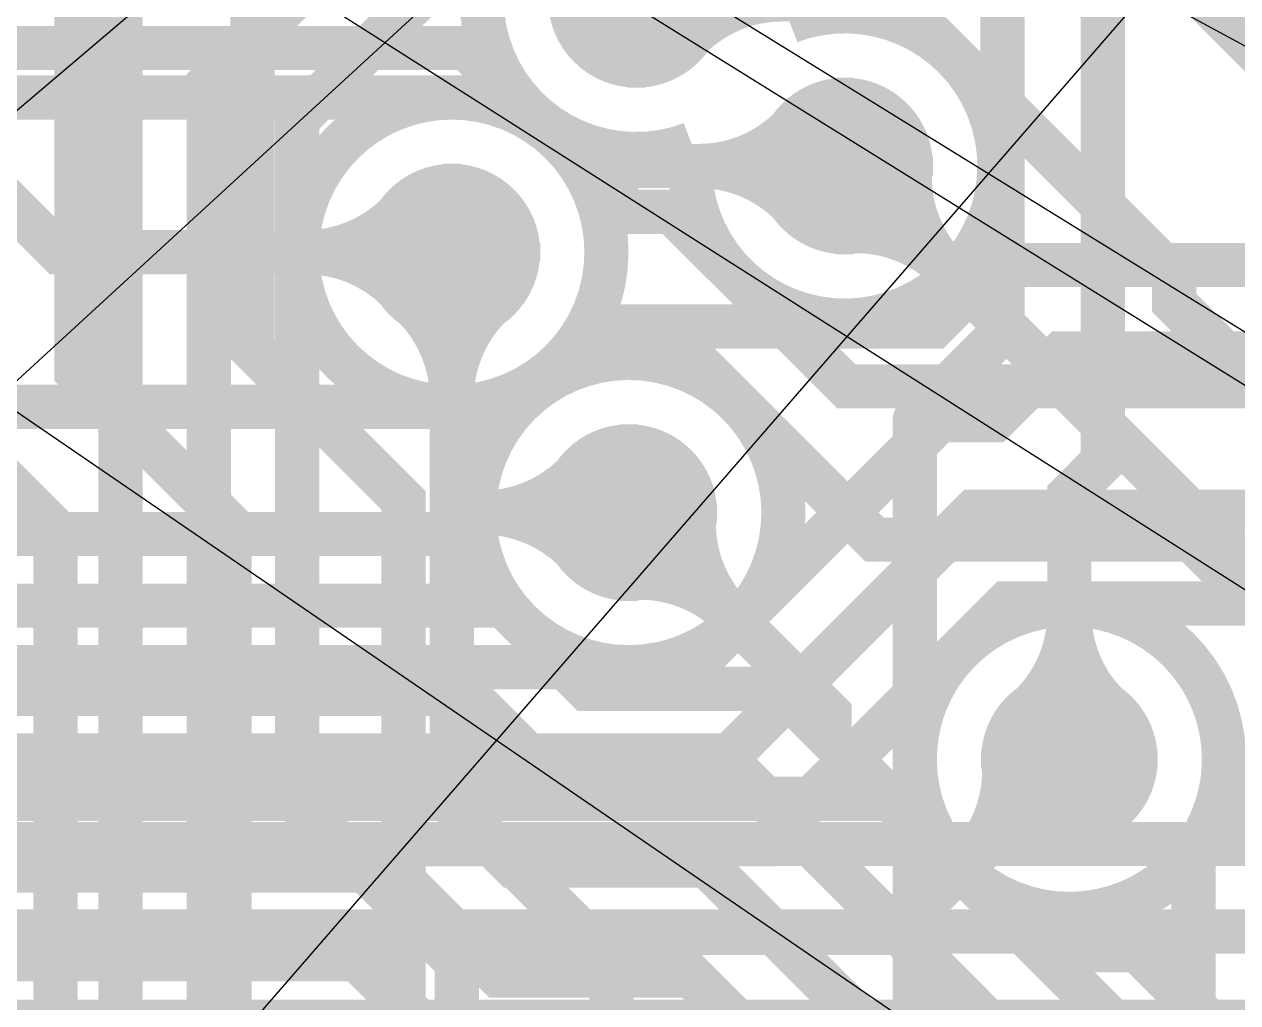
# Model space of a CAD drawing. Extents: x -4539 to 5978, y -4736 to 3041.
# Drawn here: x 1754.7 to 1892.1, y 353.5 to 464.2 of the extents above; entities that cross this region are included whole.
import ezdxf

# ---------------------------------------------------------------- set-up
doc = ezdxf.new("R2010")
doc.units = 0
for name, pattern in [('SIG_102', [2, 1, 1]), ('SIG_104', [2, 1, 1]), ('SIG_107', [2, 1, 1]), ('SIG_152', [2, 1, 1]), ('SIG_153', [2, 1, 1]), ('SIG_154', [2, 1, 1]), ('SIG_155', [2, 1, 1]), ('SIG_156', [2, 1, 1]), ('SIG_157', [2, 1, 1]), ('SIG_158', [2, 1, 1]), ('SIG_173', [2, 1, 1]), ('SIG_176', [2, 1, 1]), ('SIG_183', [2, 1, 1]), ('SIG_184', [2, 1, 1]), ('SIG_185', [2, 1, 1]), ('SIG_186', [2, 1, 1]), ('SIG_195', [2, 1, 1]), ('SIG_196', [2, 1, 1]), ('SIG_29', [2, 1, 1]), ('SIG_34', [2, 1, 1]), ('SIG_51', [2, 1, 1]), ('SIG_64', [2, 1, 1]), ('SIG_68', [2, 1, 1]), ('SIG_72', [2, 1, 1]), ('SIG_74', [2, 1, 1]), ('SIG_80', [2, 1, 1]), ('SIG_82', [2, 1, 1]), ('SIG_88', [2, 1, 1]), ('SIG_96', [2, 1, 1])]:
    doc.linetypes.add(name, pattern=pattern)
doc.layers.get('0').update_dxf_attribs({"color": 254, "linetype": 'CONTINUOUS'})
for name, color, linetype in [('DRIL_PLTE_THRU_01', 16, 'CONTINUOUS'), ('DRIL_PLTE_THRU_02', 2, 'CONTINUOUS'), ('DRIL_PLTE_THRU_03', 34, 'CONTINUOUS'), ('DRIL_PLTE_THRU_04', 96, 'CONTINUOUS'), ('DRIL_PLTE_THRU_05', 6, 'CONTINUOUS'), ('DRIL_PLTE_THRU_06', 176, 'CONTINUOUS'), ('DRIL_SYMBOL', 254, 'CONTINUOUS'), ('LINK_00', 254, 'CONTINUOUS'), ('PADS_BOT', 5, 'CONTINUOUS'), ('PADS_INNER', 1, 'CONTINUOUS'), ('PADS_TOP', 1, 'CONTINUOUS'), ('PART_BOT_2DLINE_00', 4, 'CONTINUOUS'), ('POUR_OUTLINE_05', 216, 'CONTINUOUS'), ('POUR_VOID_02', 56, 'CONTINUOUS'), ('POUR_VOID_05', 216, 'CONTINUOUS'), ('TEAR_01', 1, 'CONTINUOUS'), ('TEAR_03', 43, 'CONTINUOUS'), ('TEAR_04', 3, 'CONTINUOUS'), ('TEAR_06', 5, 'CONTINUOUS'), ('TRACE_01', 1, 'CONTINUOUS'), ('TRACE_03', 43, 'CONTINUOUS'), ('TRACE_04', 3, 'CONTINUOUS'), ('TRACE_06', 5, 'CONTINUOUS'), ('VIAPTS', 1, 'CONTINUOUS')]:
    doc.layers.add(name, color=color, linetype=linetype)

# ---------------------------------------------------------------- blocks, each defined once
blk = doc.blocks.new('POUR_VOID_769')
at = {"layer": 'POUR_VOID_02', "const_width": 5}
blk.add_lwpolyline([(-4414.39, -6061.61, 1), (-4379.39, -6061.61, 1)], format="xyb", close=True, dxfattribs=at)
blk = doc.blocks.new('POUR_VOID_494')
at = {"layer": 'POUR_VOID_02', "const_width": 5}
blk.add_lwpolyline([(-4358.68, -6035.51, -3.678809), (-4369.75, -6049.35, -3.678809)], format="xyb", close=True, dxfattribs=at)
blk = doc.blocks.new('POUR_VOID_493')
at = {"layer": 'POUR_VOID_02', "const_width": 5}
blk.add_lwpolyline([(-4394.36, -6091.08, 1), (-4359.36, -6091.08, 1)], format="xyb", close=True, dxfattribs=at)
blk = doc.blocks.new('POUR_VOID_491')
at = {"layer": 'POUR_VOID_02', "const_width": 5}
blk.add_lwpolyline([(-4344.5, -6119, 1), (-4309.5, -6119, 1)], format="xyb", close=True, dxfattribs=at)
blk = doc.blocks.new('POUR_OUTLINE_418')
for name in ['POUR_VOID_494', 'POUR_VOID_769', 'POUR_VOID_493', 'POUR_VOID_491']:
    blk.add_blockref(name, (0, 0))
blk = doc.blocks.new('POUR_HEADER_0')
blk.add_blockref('POUR_OUTLINE_418', (6185, 6485))
blk = doc.blocks.new('POUR_VOID_145')
at = {"layer": 'POUR_VOID_05', "const_width": 5}
blk.add_lwpolyline([(-4414.39, -6061.61, 1), (-4379.39, -6061.61, 1)], format="xyb", close=True, dxfattribs=at)
blk = doc.blocks.new('POUR_VOID_31')
at = {"layer": 'POUR_VOID_05', "const_width": 5}
blk.add_lwpolyline([(-4358.68, -6035.51, -3.678809), (-4369.75, -6049.35, -3.678809)], format="xyb", close=True, dxfattribs=at)
blk = doc.blocks.new('POUR_VOID_30')
at = {"layer": 'POUR_VOID_05', "const_width": 5}
blk.add_lwpolyline([(-4394.36, -6091.08, 1), (-4359.36, -6091.08, 1)], format="xyb", close=True, dxfattribs=at)
blk = doc.blocks.new('POUR_OUTLINE_4')
at = {"layer": 'POUR_OUTLINE_05', "const_width": 5}
blk.add_lwpolyline([(-5097.5, -6349.86), (-4553.88, -6349.86), (-4553.88, -6309.11), (-4555.99, -6306.99, -0.37493), (-4572.26, -6290.72), (-4593.75, -6269.24, -0.1128), (-4596.39, -6276.57, -4.322827), (-4609.53, -6284.55, -0.98486), (-4613.24, -6249.75), (-4637.54, -6225.44), (-4637.54, -6123.48), (-4636.56, -6123.48, -2.100063), (-4609.39, -6123.48), (-4343.92, -6123.48, -1.29963), (-4310.08, -6123.48), (-4299.92, -6123.48, -0.923355)], format="xyb", dxfattribs=at)
for name in ['POUR_VOID_31', 'POUR_VOID_145', 'POUR_VOID_30']:
    blk.add_blockref(name, (0, 0))
blk = doc.blocks.new('POUR_HEADER_1')
blk.add_blockref('POUR_OUTLINE_4', (5333.86, 5791.34))
blk = doc.blocks.new('POUR_VOID_187')
at = {"layer": 'POUR_VOID_05', "const_width": 5}
blk.add_lwpolyline([(-4293.48, -6138.48), (-4622.54, -6138.48), (-4622.54, -6219.23), (-4565.83, -6275.94, -0.235608), (-4550.58, -6272.55, -0.772156), (-4520.86, -6256.31, -4.274512), (-4516.33, -6271.16, -0.438077), (-4537.82, -6285.29, -0.240171), (-4541.4, -6300.78, -0.148142), (-4538.88, -6309.11), (-4538.88, -6311.74, -0.052246), (-4535.24, -6311.52, -2.752787), (-4518.66, -6326.67, -0.504635), (-4538.88, -6346.26), (-4538.88, -6349.86, -0.414215), (-4553.88, -6364.86), (-5097.5, -6364.86, -0.21342)], format="xyb", dxfattribs=at)
blk = doc.blocks.new('POUR_OUTLINE_162')
blk.add_blockref('POUR_VOID_187', (0, 0))
blk = doc.blocks.new('POUR_HEADER_3')
blk.add_blockref('POUR_OUTLINE_162', (6185, 6485))
blk = doc.blocks.new('PART_BODY_BOT_9')
at = {"layer": 'PART_BOT_2DLINE_00', "const_width": 5}
blk.add_lwpolyline([(-338.58, 265.75), (-42.32, 265.75), (-42.32, 232.53), (42.32, 232.53), (42.32, 265.75), (338.58, 265.75), (338.58, -265.75), (-338.58, -265.75)], close=True, dxfattribs=at)
blk = doc.blocks.new('SYM_BOT_11')
blk.add_blockref('PART_BODY_BOT_9', (0, 0))
blk = doc.blocks.new('PART_BOT_39')
blk.add_blockref('SYM_BOT_11', (0, 0))
blk = doc.blocks.new('SMOOTH_5')
at = {"const_width": 2.5}
blk.add_lwpolyline([(-1.25, 0, 1), (1.25, 0, 1)], format="xyb", close=True, dxfattribs=at)
blk = doc.blocks.new('TRACE_1502')
at = {"layer": 'TRACE_06', "linetype": 'SIG_34', "const_width": 5}
blk.add_lwpolyline([(1715.08, 757.68), (1729.74, 743.01), (1729.74, 725.67), (1780.56, 674.86), (1780.56, 427.39), (1797.64, 410.31), (1797.64, 320.24)], dxfattribs=at)
at = {"layer": 'TRACE_06'}
for p in [(1780.56, 427.39), (1797.64, 410.31)]:
    blk.add_blockref('SMOOTH_5', p, dxfattribs=at)
blk = doc.blocks.new('TRACE_1316')
at = {"layer": 'TRACE_01', "linetype": 'SIG_64', "const_width": 5}
blk.add_lwpolyline([(1682, 424), (1746.63, 424), (1749.74, 420.89), (1810.36, 420.89), (1819.44, 429.97), (1857.67, 429.97), (1864.63, 436.93), (2012.77, 436.93), (2016.2, 433.5), (2056.07, 433.5), (2062.57, 440), (2104.75, 440), (2139.5, 474.75), (2139.5, 482)], dxfattribs=at)
at = {"layer": 'TRACE_01'}
for p in [(1864.63, 436.93), (1819.44, 429.97), (1857.67, 429.97), (1810.36, 420.89)]:
    blk.add_blockref('SMOOTH_5', p, dxfattribs=at)
blk = doc.blocks.new('TEAR_2008008000317')
at = {"const_width": 5}
for points in [[(-11.67, -11.67, 0.196262), (-7.36, -1.42)], [(-11.67, -11.67, 0.067729), (-6.11, -4.35)], [(-11.67, -11.67, -0.067729), (-4.35, -6.11)], [(-11.67, -11.67, -0.196262), (-1.42, -7.36)]]:
    blk.add_lwpolyline(points, format="xyb", dxfattribs=at)
for p in [(-7.36, -1.42), (-6.11, -4.35), (-4.35, -6.11), (-1.42, -7.36), (-11.67, -11.67), (-11.67, -11.67), (-11.67, -11.67), (-11.67, -11.67)]:
    blk.add_blockref('SMOOTH_5', p)
blk = doc.blocks.new('TRACE_2062')
at = {"layer": 'TRACE_04', "linetype": 'SIG_68', "const_width": 5}
blk.add_lwpolyline([(1775.61, 416.96), (1775.61, 457.5), (1820.03, 501.92), (1821.47, 501.92), (1835.93, 516.38), (1835.93, 527.64), (1849.46, 541.18)], dxfattribs=at)
at = {"layer": 'TEAR_04'}
blk.add_blockref('TEAR_2008008000317', (1849.46, 541.18), dxfattribs=at)
at = {"layer": 'TRACE_04'}
for p in [(1849.46, 541.18), (1835.93, 527.64), (1835.93, 516.38), (1820.03, 501.92), (1821.47, 501.92), (1775.61, 457.5), (1775.61, 416.96)]:
    blk.add_blockref('SMOOTH_5', p, dxfattribs=at)
blk = doc.blocks.new('TRACE_2084')
at = {"layer": 'TRACE_01', "linetype": 'SIG_72', "const_width": 5}
blk.add_lwpolyline([(1374.81, 171), (1374.81, 179.45), (1396.18, 200.82), (1396.18, 217.59), (1423.72, 245.13), (1423.72, 285.23), (1428.49, 290), (1489.15, 290), (1567.67, 368.53), (1582.39, 368.53), (1585.23, 371.37), (1838.62, 371.37), (1865.88, 398.63), (1935.47, 398.63), (1936.27, 399.43), (1971, 399.43)], dxfattribs=at)
at = {"layer": 'TRACE_01'}
for p in [(1865.88, 398.63), (1838.62, 371.37)]:
    blk.add_blockref('SMOOTH_5', p, dxfattribs=at)
blk = doc.blocks.new('TRACE_1100')
at = {"layer": 'TRACE_01', "linetype": 'SIG_74', "const_width": 5}
blk.add_lwpolyline([(1454.72, 55.12), (1454.72, 128.6), (1484.81, 158.69), (1484.81, 255.93), (1552.16, 323.28), (1568.54, 323.28), (1596.57, 351.3), (1921.02, 351.3), (1936.22, 366.5), (1962.71, 366.5), (1963.32, 365.89), (1991.14, 365.89)], dxfattribs=at)
blk = doc.blocks.new('TEAR_2008008000372')
at = {"const_width": 5}
for points in [[(0, -16.5, 0.196262), (-4.2, -6.21)], [(0, -16.5, -0.196262), (4.2, -6.21)], [(0, -16.5, 0.067729), (-1.24, -7.4)], [(0, -16.5, -0.067729), (1.24, -7.4)]]:
    blk.add_lwpolyline(points, format="xyb", dxfattribs=at)
for p in [(-4.2, -6.21), (4.2, -6.21), (-1.24, -7.4), (1.24, -7.4), (0, -16.5), (0, -16.5), (0, -16.5), (0, -16.5)]:
    blk.add_blockref('SMOOTH_5', p)
blk = doc.blocks.new('TRACE_2140')
at = {"layer": 'TRACE_04', "linetype": 'SIG_80', "const_width": 5}
blk.add_lwpolyline([(1765.61, 403.86), (1765.61, 510.22), (1811, 555.61), (1811, 599)], dxfattribs=at)
at = {"layer": 'TEAR_04'}
blk.add_blockref('TEAR_2008008000372', (1811, 599), dxfattribs=at)
at = {"layer": 'TRACE_04'}
for p in [(1811, 599), (1811, 555.61), (1765.61, 510.22), (1765.61, 403.86)]:
    blk.add_blockref('SMOOTH_5', p, dxfattribs=at)
blk = doc.blocks.new('TRACE_746')
at = {"layer": 'TRACE_04', "linetype": 'SIG_82', "const_width": 5}
blk.add_lwpolyline([(1861, 249), (1887.05, 275.05), (1887.05, 369.85), (1913.89, 396.69), (1913.89, 523.38), (1916.52, 526), (1916.52, 535.99)], dxfattribs=at)
at = {"layer": 'TRACE_04'}
blk.add_blockref('SMOOTH_5', (1887.05, 369.85), dxfattribs=at)
blk = doc.blocks.new('TEAR_2008008000416')
at = {"const_width": 5}
for points in [[(-11.67, -11.67, 0.196262), (-7.36, -1.42)], [(-11.67, -11.67, 0.067729), (-6.11, -4.35)], [(-11.67, -11.67, -0.067729), (-4.35, -6.11)], [(-11.67, -11.67, -0.196262), (-1.42, -7.36)]]:
    blk.add_lwpolyline(points, format="xyb", dxfattribs=at)
for p in [(-7.36, -1.42), (-6.11, -4.35), (-4.35, -6.11), (-1.42, -7.36), (-11.67, -11.67), (-11.67, -11.67), (-11.67, -11.67), (-11.67, -11.67)]:
    blk.add_blockref('SMOOTH_5', p)
blk = doc.blocks.new('TRACE_2182')
at = {"layer": 'TRACE_01', "linetype": 'SIG_88', "const_width": 5}
blk.add_lwpolyline([(1428.67, 193.33), (1428.67, 200.58), (1470.55, 242.46), (1470.55, 255.81), (1572.24, 357.5), (1587.07, 357.5), (1590.9, 361.34), (1853.34, 361.34), (1873, 381)], dxfattribs=at)
at = {"layer": 'TEAR_01'}
blk.add_blockref('TEAR_2008008000416', (1873, 381), dxfattribs=at)
at = {"layer": 'TRACE_01'}
for p in [(1873, 381), (1853.34, 361.34)]:
    blk.add_blockref('SMOOTH_5', p, dxfattribs=at)
blk = doc.blocks.new('TEAR_2008008000419')
at = {"const_width": 5}
for points in [[(0, 16.5, -0.196262), (-4.2, 6.21)], [(0, 16.5, -0.067729), (-1.24, 7.4)], [(0, 16.5, 0.196262), (4.2, 6.21)], [(0, 16.5, 0.067729), (1.24, 7.4)]]:
    blk.add_lwpolyline(points, format="xyb", dxfattribs=at)
for p in [(0, 16.5), (0, 16.5), (0, 16.5), (0, 16.5), (-1.24, 7.4), (1.24, 7.4), (-4.2, 6.21), (4.2, 6.21)]:
    blk.add_blockref('SMOOTH_5', p)
blk = doc.blocks.new('TRACE_1746')
at = {"layer": 'TRACE_04', "linetype": 'SIG_88', "const_width": 5}
blk.add_lwpolyline([(1873, 381), (1873, 410.92), (1876.78, 414.71), (1876.78, 490.28), (1882.93, 496.43), (1882.93, 503.71)], dxfattribs=at)
at = {"layer": 'TEAR_04'}
blk.add_blockref('TEAR_2008008000419', (1873, 381), dxfattribs=at)
at = {"layer": 'TRACE_04'}
for p in [(1882.93, 503.71), (1882.93, 496.43), (1876.78, 490.28), (1876.78, 414.71), (1873, 410.92), (1873, 381)]:
    blk.add_blockref('SMOOTH_5', p, dxfattribs=at)
blk = doc.blocks.new('TRACE_686')
at = {"layer": 'TRACE_03', "linetype": 'SIG_96', "const_width": 5}
blk.add_lwpolyline([(1347, 345.25), (1361.07, 359.32), (1376.19, 359.32), (1380.37, 363.5), (1403.52, 363.5), (1411.77, 355.25), (1487.58, 355.25), (1496.35, 346.49), (1599.23, 346.49), (1611.13, 358.39), (1792.35, 358.39), (1804.21, 346.52), (1825.99, 346.52), (1900.01, 272.5)], dxfattribs=at)
at = {"layer": 'TRACE_03'}
blk.add_blockref('SMOOTH_5', (1792.35, 358.39), dxfattribs=at)
blk = doc.blocks.new('TRACE_542')
at = {"layer": 'TRACE_03', "linetype": 'SIG_102', "const_width": 5}
blk.add_lwpolyline([(1399, 432), (1417.5, 450.5), (1526.25, 450.5), (1536.5, 440.25), (1536.5, 426.75), (1546.92, 416.34), (1589.97, 416.34), (1607.92, 398.39), (1808.93, 398.39), (1818.34, 388.98), (1840.27, 388.98), (1883.94, 345.31), (1918.01, 345.31), (1940.32, 323), (1993.31, 323)], dxfattribs=at)
at = {"layer": 'TRACE_03'}
for p in [(1808.93, 398.39), (1818.34, 388.98), (1840.27, 388.98)]:
    blk.add_blockref('SMOOTH_5', p, dxfattribs=at)
blk = doc.blocks.new('TEAR_2008008000495')
at = {"const_width": 5}
for points in [[(0, 16.5, -0.196262), (-4.2, 6.21)], [(0, 16.5, -0.067729), (-1.24, 7.4)], [(0, 16.5, 0.196262), (4.2, 6.21)], [(0, 16.5, 0.067729), (1.24, 7.4)]]:
    blk.add_lwpolyline(points, format="xyb", dxfattribs=at)
for p in [(0, 16.5), (0, 16.5), (0, 16.5), (0, 16.5), (-1.24, 7.4), (1.24, 7.4), (-4.2, 6.21), (4.2, 6.21)]:
    blk.add_blockref('SMOOTH_5', p)
blk = doc.blocks.new('TRACE_1622')
at = {"layer": 'TRACE_04', "linetype": 'SIG_104', "const_width": 5}
blk.add_lwpolyline([(1803.68, 270.24), (1803.68, 358.06)], dxfattribs=at)
at = {"layer": 'TEAR_04'}
blk.add_blockref('TEAR_2008008000495', (1803.68, 270.24), dxfattribs=at)
at = {"layer": 'TRACE_04'}
for p in [(1803.68, 358.06), (1803.68, 270.24)]:
    blk.add_blockref('SMOOTH_5', p, dxfattribs=at)
blk = doc.blocks.new('TRACE_2352')
at = {"layer": 'TRACE_03', "linetype": 'SIG_107', "const_width": 5}
blk.add_lwpolyline([(1878.14, 484.36), (1878.14, 477.11), (1913.35, 441.89), (1953.29, 441.89), (1988.5, 406.68), (1988.5, 405.75), (2081.27, 312.98), (2369.52, 312.98), (2435.5, 247), (2500, 247)], dxfattribs=at)
blk = doc.blocks.new('TRACE_852')
at = {"layer": 'TRACE_03', "linetype": 'SIG_152', "const_width": 5}
blk.add_lwpolyline([(1536.94, 363.99), (1557.34, 363.99), (1561.28, 360.05), (1595.26, 360.05), (1603.61, 368.39), (1796.49, 368.39), (1808.36, 356.53), (1830.21, 356.53), (1900.67, 286.07), (1933.53, 286.07), (1937.46, 290), (1958, 290)], dxfattribs=at)
at = {"layer": 'TRACE_03'}
for p in [(1796.49, 368.39), (1808.36, 356.53), (1830.21, 356.53)]:
    blk.add_blockref('SMOOTH_5', p, dxfattribs=at)
blk = doc.blocks.new('TRACE_726')
at = {"layer": 'TRACE_03', "linetype": 'SIG_153', "const_width": 5}
blk.add_lwpolyline([(1477, 472), (1494.5, 489.5), (1560.13, 489.5), (1575.5, 474.13), (1575.5, 470.75), (1591.25, 455), (1614.78, 455), (1615.28, 454.5), (1651.86, 454.5), (1658.86, 461.5), (1804.75, 461.5), (1823.29, 442.96), (1827.99, 442.96), (1847.75, 423.21), (1902.88, 423.21), (1981.64, 344.44), (1996.61, 344.44), (2032.66, 308.39), (2032.66, 275)], dxfattribs=at)
at = {"layer": 'TRACE_03'}
for p in [(1804.75, 461.5), (1823.29, 442.96), (1827.99, 442.96), (1847.75, 423.21)]:
    blk.add_blockref('SMOOTH_5', p, dxfattribs=at)
blk = doc.blocks.new('TRACE_2960')
at = {"layer": 'TRACE_03', "linetype": 'SIG_154', "const_width": 5}
blk.add_lwpolyline([(1517.55, 431.55), (1542.77, 406.34), (1584.41, 406.34), (1602.35, 388.39), (1804.78, 388.39), (1814.2, 378.98), (1836.13, 378.98), (1879.8, 335.31), (1896.19, 335.31), (1917.93, 313.57)], dxfattribs=at)
at = {"layer": 'TRACE_03'}
for p in [(1804.78, 388.39), (1814.2, 378.98), (1836.13, 378.98)]:
    blk.add_blockref('SMOOTH_5', p, dxfattribs=at)
blk = doc.blocks.new('TRACE_1084')
at = {"layer": 'TRACE_01', "linetype": 'SIG_155', "const_width": 5}
blk.add_lwpolyline([(1614.17, 413.39), (1636.14, 391.42), (1830.39, 391.42), (1858.34, 419.37), (1864.51, 419.37), (1872.07, 426.93), (1992.07, 426.93), (2006, 413)], dxfattribs=at)
at = {"layer": 'TRACE_01'}
for p in [(1872.07, 426.93), (1858.34, 419.37), (1864.51, 419.37), (1830.39, 391.42)]:
    blk.add_blockref('SMOOTH_5', p, dxfattribs=at)
blk = doc.blocks.new('TRACE_1578')
at = {"layer": 'TRACE_01', "linetype": 'SIG_156', "const_width": 5}
blk.add_lwpolyline([(1574.8, 452.76), (1594.49, 433.07), (1594.49, 408.54), (1621.61, 381.42), (1834.53, 381.42), (1862.11, 409), (1900.83, 409), (1908.76, 416.93), (1978.25, 416.93), (1989.62, 405.56), (1989.62, 398.4), (2008.64, 379.37), (2008.64, 365.89)], dxfattribs=at)
at = {"layer": 'TRACE_01'}
for p in [(1862.11, 409), (1834.53, 381.42)]:
    blk.add_blockref('SMOOTH_5', p, dxfattribs=at)
blk = doc.blocks.new('TEAR_2008008000742')
at = {"const_width": 5}
for points in [[(16.5, 0, -0.196262), (6.21, 4.2)], [(16.5, 0, -0.067729), (7.4, 1.24)], [(16.5, 0, 0.196262), (6.21, -4.2)], [(16.5, 0, 0.067729), (7.4, -1.24)]]:
    blk.add_lwpolyline(points, format="xyb", dxfattribs=at)
for p in [(6.21, 4.2), (7.4, 1.24), (16.5, 0), (16.5, 0), (16.5, 0), (16.5, 0), (7.4, -1.24), (6.21, -4.2)]:
    blk.add_blockref('SMOOTH_5', p)
blk = doc.blocks.new('TRACE_630')
at = {"layer": 'TRACE_06', "linetype": 'SIG_157', "const_width": 5}
blk.add_lwpolyline([(1824, 467), (1853.45, 467), (1884.86, 435.6), (1884.86, 432.66), (1935.03, 382.48), (1935.03, 375.12)], dxfattribs=at)
at = {"layer": 'TEAR_06'}
blk.add_blockref('TEAR_2008008000742', (1824, 467), dxfattribs=at)
at = {"layer": 'TRACE_06'}
for p in [(1824, 467), (1853.45, 467), (1884.86, 435.6), (1884.86, 432.66), (1935.03, 382.48), (1935.03, 375.12)]:
    blk.add_blockref('SMOOTH_5', p, dxfattribs=at)
blk = doc.blocks.new('TRACE_708')
at = {"layer": 'TRACE_03', "linetype": 'SIG_158', "const_width": 5}
blk.add_lwpolyline([(1554, 434), (1589.74, 434), (1615.34, 408.39), (1645.28, 408.39), (1663.46, 426.57), (1663.46, 430.21), (1674.75, 441.5), (1715.39, 441.5), (1736, 420.89), (1810.36, 420.89), (1815.89, 426.42), (1830.39, 426.42), (1850.96, 405.85), (1886.8, 405.85), (1917.53, 375.12)], dxfattribs=at)
at = {"layer": 'TRACE_03'}
for p in [(1815.89, 426.42), (1830.39, 426.42), (1810.36, 420.89), (1850.96, 405.85), (1886.8, 405.85)]:
    blk.add_blockref('SMOOTH_5', p, dxfattribs=at)
blk = doc.blocks.new('TRACE_692')
at = {"layer": 'TRACE_03', "linetype": 'SIG_176', "const_width": 5}
blk.add_lwpolyline([(1454.04, 380.93), (1487.58, 380.93), (1491.87, 376.64), (1524.84, 376.64), (1529.69, 381.49), (1556.16, 381.49), (1567.6, 370.05), (1587.7, 370.05), (1596.04, 378.39), (1800.64, 378.39), (1810.05, 368.97), (1831.95, 368.97), (1904.85, 296.07)], dxfattribs=at)
at = {"layer": 'TRACE_03'}
for p in [(1800.64, 378.39), (1810.05, 368.97), (1831.95, 368.97)]:
    blk.add_blockref('SMOOTH_5', p, dxfattribs=at)
blk = doc.blocks.new('TEAR_2008008001058')
at = {"const_width": 5}
for points in [[(11.67, -11.67, -0.196262), (7.36, -1.42)], [(11.67, -11.67, -0.067729), (6.11, -4.35)], [(11.67, -11.67, 0.067729), (4.35, -6.11)], [(11.67, -11.67, 0.196262), (1.42, -7.36)]]:
    blk.add_lwpolyline(points, format="xyb", dxfattribs=at)
for p in [(7.36, -1.42), (6.11, -4.35), (4.35, -6.11), (1.42, -7.36), (11.67, -11.67), (11.67, -11.67), (11.67, -11.67), (11.67, -11.67)]:
    blk.add_blockref('SMOOTH_5', p)
blk = doc.blocks.new('TRACE_404')
at = {"layer": 'TRACE_06', "linetype": 'SIG_183', "const_width": 5}
blk.add_lwpolyline([(1847.57, 448.14), (1899.19, 396.51), (1899.19, 297.08)], dxfattribs=at)
at = {"layer": 'TEAR_06'}
blk.add_blockref('TEAR_2008008001058', (1847.57, 448.14), dxfattribs=at)
at = {"layer": 'TRACE_06'}
for p in [(1847.57, 448.14), (1899.19, 396.51), (1899.19, 297.08)]:
    blk.add_blockref('SMOOTH_5', p, dxfattribs=at)
blk = doc.blocks.new('TEAR_2008008001060')
at = {"const_width": 5}
for points in [[(-16.5, 0, 0.196262), (-6.21, 4.2)], [(-16.5, 0, 0.067729), (-7.4, 1.24)], [(-16.5, 0, -0.196262), (-6.21, -4.2)], [(-16.5, 0, -0.067729), (-7.4, -1.24)]]:
    blk.add_lwpolyline(points, format="xyb", dxfattribs=at)
for p in [(-6.21, 4.2), (-7.4, 1.24), (-16.5, 0), (-16.5, 0), (-16.5, 0), (-16.5, 0), (-7.4, -1.24), (-6.21, -4.2)]:
    blk.add_blockref('SMOOTH_5', p)
blk = doc.blocks.new('TRACE_402')
at = {"layer": 'TRACE_01', "linetype": 'SIG_183', "const_width": 5}
blk.add_lwpolyline([(1653.54, 452.76), (1732.31, 452.76), (1735.44, 455.89), (1810.36, 455.89), (1818.11, 448.14), (1847.57, 448.14)], dxfattribs=at)
at = {"layer": 'TEAR_01'}
blk.add_blockref('TEAR_2008008001060', (1847.57, 448.14), dxfattribs=at)
at = {"layer": 'TRACE_01'}
for p in [(1810.36, 455.89), (1818.11, 448.14), (1847.57, 448.14)]:
    blk.add_blockref('SMOOTH_5', p, dxfattribs=at)
blk = doc.blocks.new('TEAR_2008008001063')
at = {"const_width": 5}
for points in [[(0, -16.5, 0.196262), (-4.2, -6.21)], [(0, -16.5, -0.196262), (4.2, -6.21)], [(0, -16.5, 0.067729), (-1.24, -7.4)], [(0, -16.5, -0.067729), (1.24, -7.4)]]:
    blk.add_lwpolyline(points, format="xyb", dxfattribs=at)
for p in [(-4.2, -6.21), (4.2, -6.21), (-1.24, -7.4), (1.24, -7.4), (0, -16.5), (0, -16.5), (0, -16.5), (0, -16.5)]:
    blk.add_blockref('SMOOTH_5', p)
blk = doc.blocks.new('TRACE_1088')
at = {"layer": 'TRACE_04', "linetype": 'SIG_184', "const_width": 5}
blk.add_lwpolyline([(1865.43, 503.71), (1865.43, 429.37)], dxfattribs=at)
at = {"layer": 'TEAR_04'}
blk.add_blockref('TEAR_2008008001063', (1865.43, 503.71), dxfattribs=at)
at = {"layer": 'TRACE_04'}
for p in [(1865.43, 503.71), (1865.43, 429.37)]:
    blk.add_blockref('SMOOTH_5', p, dxfattribs=at)
blk = doc.blocks.new('TEAR_2008008001069')
at = {"const_width": 5}
for points in [[(11.67, -11.67, -0.196262), (7.36, -1.42)], [(11.67, -11.67, -0.067729), (6.11, -4.35)], [(11.67, -11.67, 0.067729), (4.35, -6.11)], [(11.67, -11.67, 0.196262), (1.42, -7.36)]]:
    blk.add_lwpolyline(points, format="xyb", dxfattribs=at)
for p in [(7.36, -1.42), (6.11, -4.35), (4.35, -6.11), (1.42, -7.36), (11.67, -11.67), (11.67, -11.67), (11.67, -11.67), (11.67, -11.67)]:
    blk.add_blockref('SMOOTH_5', p)
blk = doc.blocks.new('TRACE_1348')
at = {"layer": 'TRACE_06', "linetype": 'SIG_185', "const_width": 5}
blk.add_lwpolyline([(1823.14, 408.92), (1845.86, 386.2), (1845.86, 383.39), (1869.85, 359.4), (1880.7, 359.4), (1889.19, 350.9), (1889.19, 320.24)], dxfattribs=at)
at = {"layer": 'TEAR_06'}
blk.add_blockref('TEAR_2008008001069', (1823.14, 408.92), dxfattribs=at)
at = {"layer": 'TRACE_06'}
for p in [(1823.14, 408.92), (1845.86, 386.2), (1845.86, 383.39), (1869.85, 359.4), (1880.7, 359.4), (1889.19, 350.9), (1889.19, 320.24)]:
    blk.add_blockref('SMOOTH_5', p, dxfattribs=at)
blk = doc.blocks.new('TEAR_2008008001071')
at = {"const_width": 5}
for points in [[(-16.5, 0, 0.196262), (-6.21, 4.2)], [(-16.5, 0, 0.067729), (-7.4, 1.24)], [(-16.5, 0, -0.196262), (-6.21, -4.2)], [(-16.5, 0, -0.067729), (-7.4, -1.24)]]:
    blk.add_lwpolyline(points, format="xyb", dxfattribs=at)
for p in [(-6.21, 4.2), (-7.4, 1.24), (-16.5, 0), (-16.5, 0), (-16.5, 0), (-16.5, 0), (-7.4, -1.24), (-6.21, -4.2)]:
    blk.add_blockref('SMOOTH_5', p)
blk = doc.blocks.new('TRACE_1350')
at = {"layer": 'TRACE_01', "linetype": 'SIG_185', "const_width": 5}
blk.add_lwpolyline([(1653.54, 413.39), (1671.89, 406.5), (1802.22, 406.5), (1804.64, 408.92), (1823.14, 408.92)], dxfattribs=at)
at = {"layer": 'TEAR_01'}
blk.add_blockref('TEAR_2008008001071', (1823.14, 408.92), dxfattribs=at)
at = {"layer": 'TRACE_01'}
for p in [(1804.64, 408.92), (1823.14, 408.92), (1802.22, 406.5)]:
    blk.add_blockref('SMOOTH_5', p, dxfattribs=at)
blk = doc.blocks.new('TEAR_2008008001072')
at = {"const_width": 5}
for points in [[(0, -16.5, 0.196262), (-4.2, -6.21)], [(0, -16.5, -0.196262), (4.2, -6.21)], [(0, -16.5, 0.067729), (-1.24, -7.4)], [(0, -16.5, -0.067729), (1.24, -7.4)]]:
    blk.add_lwpolyline(points, format="xyb", dxfattribs=at)
for p in [(-4.2, -6.21), (4.2, -6.21), (-1.24, -7.4), (1.24, -7.4), (0, -16.5), (0, -16.5), (0, -16.5), (0, -16.5)]:
    blk.add_blockref('SMOOTH_5', p)
blk = doc.blocks.new('TRACE_620')
at = {"layer": 'TRACE_04', "linetype": 'SIG_186', "const_width": 5}
blk.add_lwpolyline([(1803.11, 438.39), (1803.11, 376.13), (1821.18, 358.06), (1821.18, 256.31), (1827.45, 250.03), (1827.45, 192.07), (1866.03, 153.5), (1909.78, 153.5), (1933.28, 177)], dxfattribs=at)
at = {"layer": 'TEAR_04'}
blk.add_blockref('TEAR_2008008001072', (1803.11, 438.39), dxfattribs=at)
at = {"layer": 'TRACE_04'}
for p in [(1803.11, 438.39), (1803.11, 376.13), (1821.18, 358.06)]:
    blk.add_blockref('SMOOTH_5', p, dxfattribs=at)
blk = doc.blocks.new('TEAR_2008008001076')
at = {"const_width": 5}
for points in [[(-16.5, 0, 0.196262), (-6.21, 4.2)], [(-16.5, 0, 0.067729), (-7.4, 1.24)], [(-16.5, 0, -0.196262), (-6.21, -4.2)], [(-16.5, 0, -0.067729), (-7.4, -1.24)]]:
    blk.add_lwpolyline(points, format="xyb", dxfattribs=at)
for p in [(-6.21, 4.2), (-7.4, 1.24), (-16.5, 0), (-16.5, 0), (-16.5, 0), (-16.5, 0), (-7.4, -1.24), (-6.21, -4.2)]:
    blk.add_blockref('SMOOTH_5', p)
blk = doc.blocks.new('TRACE_1110')
at = {"layer": 'TRACE_03', "linetype": 'SIG_186', "const_width": 5}
blk.add_lwpolyline([(1553, 471.88), (1580.38, 444.5), (1596.95, 444.5), (1623.06, 418.39), (1641.14, 418.39), (1652.43, 429.68), (1652.43, 433.32), (1670.61, 451.5), (1745.52, 451.5), (1758.63, 438.39), (1803.11, 438.39)], dxfattribs=at)
at = {"layer": 'TEAR_03'}
blk.add_blockref('TEAR_2008008001076', (1803.11, 438.39), dxfattribs=at)
at = {"layer": 'TRACE_03'}
for p in [(1758.63, 438.39), (1803.11, 438.39)]:
    blk.add_blockref('SMOOTH_5', p, dxfattribs=at)
blk = doc.blocks.new('DRIL_SYMBOL_7')
at = {"layer": 'DRIL_SYMBOL', "const_width": 2}
for points in [[(0, -10), (0, 10)], [(-10, 0), (10, 0)]]:
    blk.add_lwpolyline(points, dxfattribs=at)
blk = doc.blocks.new('DRIL_HOLE_7')
at = {"const_width": 3.5}
blk.add_lwpolyline([(-1.75, 0, 1), (1.75, 0, 1)], format="xyb", close=True, dxfattribs=at)
blk.add_blockref('DRIL_SYMBOL_7', (0, 0))
blk = doc.blocks.new('PAD_15')
at = {"const_width": 10}
blk.add_lwpolyline([(0, -5, 1), (0, 5, 1)], format="xyb", close=True, dxfattribs=at)
blk = doc.blocks.new('STK_TOP_26')
at = {"layer": 'DRIL_PLTE_THRU_01'}
blk.add_blockref('DRIL_HOLE_7', (0, 0), dxfattribs=at)
at = {"layer": 'DRIL_PLTE_THRU_02'}
blk.add_blockref('DRIL_HOLE_7', (0, 0), dxfattribs=at)
at = {"layer": 'DRIL_PLTE_THRU_03'}
blk.add_blockref('DRIL_HOLE_7', (0, 0), dxfattribs=at)
at = {"layer": 'DRIL_PLTE_THRU_04'}
blk.add_blockref('DRIL_HOLE_7', (0, 0), dxfattribs=at)
at = {"layer": 'DRIL_PLTE_THRU_05'}
blk.add_blockref('DRIL_HOLE_7', (0, 0), dxfattribs=at)
at = {"layer": 'DRIL_PLTE_THRU_06'}
blk.add_blockref('DRIL_HOLE_7', (0, 0), dxfattribs=at)
at = {"layer": 'PADS_BOT'}
blk.add_blockref('PAD_15', (0, 0), dxfattribs=at)
at = {"layer": 'PADS_INNER'}
blk.add_blockref('PAD_15', (0, 0), dxfattribs=at)
at = {"layer": 'PADS_TOP'}
blk.add_blockref('PAD_15', (0, 0), dxfattribs=at)
blk = doc.blocks.new('SYM_TOP_2')
blk.add_blockref('STK_TOP_26', (0, 0))

msp = doc.modelspace()

# ---------------------------------------------------------------- linework, layer by layer
at = {"layer": 'LINK_00', "linetype": 'SIG_196'}
msp.add_line((2252.1, 266.5), (166.14, 1400), dxfattribs=at)
at = {"layer": 'LINK_00', "linetype": 'SIG_173'}
for p, q in [((322.05, 1400), (2311, 171)), ((2249.57, 201.5), (322.05, 1400)), ((322.05, 1400), (2170.96, 223.18)), ((322.05, 1400), (2046.64, 220))]:
    msp.add_line(p, q, dxfattribs=at)
at = {"layer": 'LINK_00', "linetype": 'SIG_195'}
for p, q in [((1446.17, 193.33), (2194.88, 828.7)), ((1551.53, 238.1), (2194.88, 828.7)), ((2194.88, 828.7), (1624, 171))]:
    msp.add_line(p, q, dxfattribs=at)
at = {"layer": 'TRACE_04', "linetype": 'SIG_104', "const_width": 5}
for points in [[(1785.61, 438.39), (1785.61, 453.36), (1820.46, 488.21), (1821.9, 488.21), (1866.96, 533.28), (1866.96, 541.18)], [(1785.61, 376.13), (1785.61, 438.39)], [(1785.61, 376.13), (1803.68, 358.06)]]:
    msp.add_lwpolyline(points, dxfattribs=at)
at = {"layer": 'TRACE_04', "linetype": 'SIG_184', "const_width": 5}
for points in [[(1855.5, 419.44), (1865.43, 429.37)], [(1855.5, 419.44), (1855.5, 381)], [(1855.5, 381), (1855.5, 328.93), (1856.18, 328.25), (1856.18, 276.18)]]:
    msp.add_lwpolyline(points, dxfattribs=at)
at = {"layer": 'TRACE_04', "linetype": 'SIG_68', "const_width": 5}
msp.add_lwpolyline([(1775.61, 350.21), (1775.61, 416.96)], dxfattribs=at)
at = {"layer": 'TRACE_04', "linetype": 'SIG_80', "const_width": 5}
msp.add_lwpolyline([(1765.61, 315.44), (1765.61, 403.86)], dxfattribs=at)
at = {"layer": 'TRACE_06', "linetype": 'SIG_51', "const_width": 5}
msp.add_lwpolyline([(1708.75, 577.76), (1708.75, 541.32), (1744.72, 505.36), (1744.72, 420.5), (1758.27, 406.95), (1758.27, 320.24)], dxfattribs=at)
at = {"layer": 'TRACE_06', "linetype": 'SIG_29', "const_width": 5}
msp.add_lwpolyline([(1740.5, 541.25), (1740.5, 525.54), (1760.63, 505.41), (1760.63, 424.88), (1777.95, 407.56), (1777.95, 320.24)], dxfattribs=at)

# ---------------------------------------------------------------- block references
at = {"linetype": 'SIG_173'}
msp.add_blockref('POUR_HEADER_0', (15, 15), dxfattribs=at)
at = {"linetype": 'SIG_196'}
msp.add_blockref('POUR_HEADER_3', (15, 15), dxfattribs=at)
at = {"xscale": -1, "rotation": -270}
msp.add_blockref('PART_BOT_39', (1650, 710), dxfattribs=at)
at = {"linetype": 'SIG_195'}
msp.add_blockref('POUR_HEADER_1', (866.14, 708.66), dxfattribs=at)
for name in ['TRACE_1502', 'TRACE_2140', 'TRACE_2062', 'TRACE_746', 'TRACE_1088', 'TRACE_1746', 'TRACE_726', 'TRACE_2352', 'TRACE_1316', 'TRACE_1110', 'TRACE_630', 'TRACE_402', 'TRACE_1578', 'TRACE_542', 'TRACE_404', 'TRACE_708', 'TRACE_620', 'TRACE_2960', 'TRACE_1084', 'TRACE_1350', 'TRACE_1348', 'TRACE_2084', 'TRACE_692', 'TRACE_2182', 'TRACE_1100', 'TRACE_852', 'TRACE_686', 'TRACE_1622']:
    msp.add_blockref(name, (0, 0))
at = {"layer": 'TRACE_04'}
for p in [(1785.61, 453.36), (1785.61, 438.39), (1785.61, 438.39), (1865.43, 429.37), (1855.5, 419.44), (1855.5, 419.44), (1775.61, 416.96), (1765.61, 403.86), (1855.5, 381), (1855.5, 381), (1785.61, 376.13), (1785.61, 376.13), (1803.68, 358.06)]:
    msp.add_blockref('SMOOTH_5', p, dxfattribs=at)
at = {"layer": 'TRACE_06'}
for p in [(1760.63, 424.88), (1758.27, 406.95), (1777.95, 407.56)]:
    msp.add_blockref('SMOOTH_5', p, dxfattribs=at)
at = {"layer": 'VIAPTS', "linetype": 'SIG_157'}
msp.add_blockref('SYM_TOP_2', (1824, 467), dxfattribs=at)
at = {"layer": 'VIAPTS', "linetype": 'SIG_183'}
msp.add_blockref('SYM_TOP_2', (1847.57, 448.14), dxfattribs=at)
at = {"layer": 'VIAPTS', "linetype": 'SIG_186'}
msp.add_blockref('SYM_TOP_2', (1803.11, 438.39), dxfattribs=at)
at = {"layer": 'VIAPTS', "linetype": 'SIG_185'}
msp.add_blockref('SYM_TOP_2', (1823.14, 408.92), dxfattribs=at)
at = {"layer": 'VIAPTS', "linetype": 'SIG_88'}
msp.add_blockref('SYM_TOP_2', (1873, 381), dxfattribs=at)

doc.saveas('drawing.dxf')
